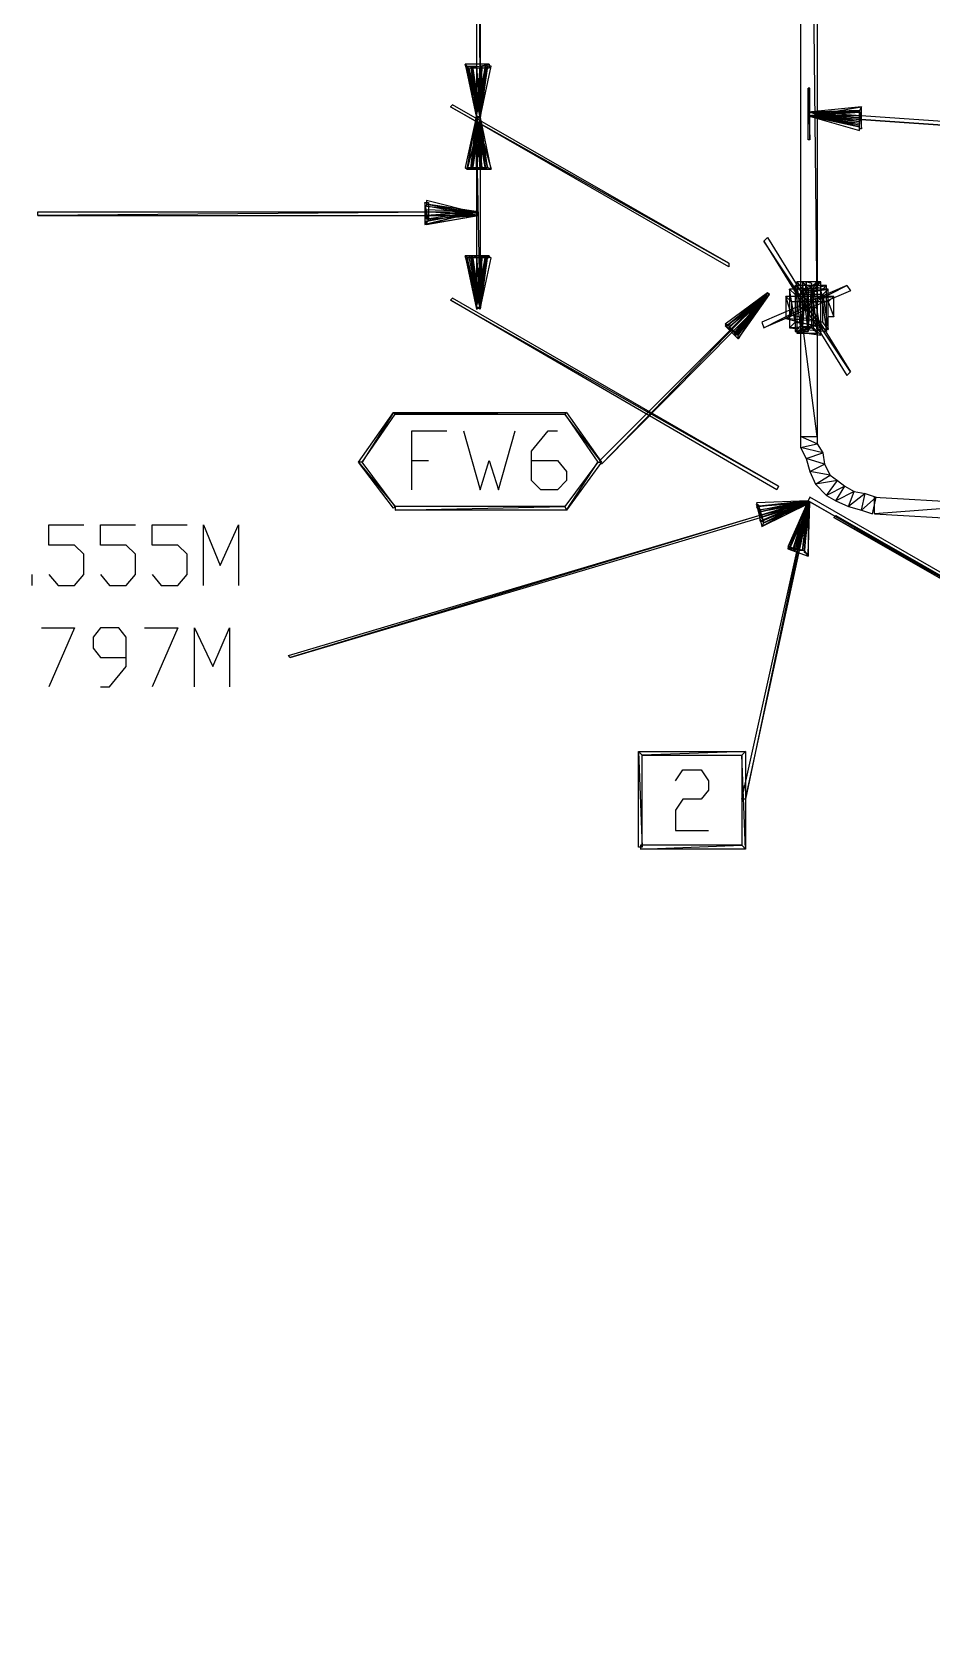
# Model space of a CAD drawing. Header units: millimetres. Extents: x 43 to 869, y -758 to -34.
# Drawn here: x 279.8 to 338.3, y -571.8 to -466.8 of the extents above; entities that cross this region are included whole.
import ezdxf

# ---------------------------------------------------------------- set-up
doc = ezdxf.new("R2010")
doc.units = ezdxf.units.MM
doc.layers.add('PDF_LINES', color=4, linetype='Continuous')

msp = doc.modelspace()

# ---------------------------------------------------------------- linework, layer by layer
at = {"layer": 'PDF_LINES'}
for p, q in [((308.92, -472.36), (308.68, -311.56)), ((308.68, -311.56), (308.68, -472.36)), ((308.92, -472.36), (308.68, -311.56)), ((308.92, -311.56), (308.92, -472.36)), ((330.88, -484.72), (329.8, -389.44)), ((329.8, -389.44), (329.8, -484.72)), ((330.88, -484.72), (329.8, -389.44)), ((330.88, -389.44), (330.88, -484.72)), ((308.92, -472.24), (307.96, -468.88)), ((307.96, -468.88), (308.68, -472.36)), ((308.92, -472.24), (307.96, -468.88)), ((307.96, -468.88), (308.2, -469.12)), ((307.96, -468.88), (308.2, -469.12)), ((309.52, -468.88), (307.96, -468.88)), ((308.92, -472.24), (308.08, -469)), ((308.08, -469), (308.68, -472.36)), ((308.92, -472.24), (308.08, -469)), ((308.08, -469), (308.32, -469)), ((308.2, -469.12), (309.52, -468.88)), ((308.2, -469.12), (309.52, -468.88)), ((308.2, -469.12), (308.92, -472.24)), ((309.52, -469.12), (308.2, -469.12)), ((308.32, -469), (308.92, -472.24)), ((308.92, -472.36), (308.32, -469)), ((308.32, -469), (308.68, -472.36)), ((308.92, -472.36), (308.32, -469)), ((308.32, -469), (308.44, -469)), ((308.44, -469), (308.92, -472.36)), ((308.92, -472.36), (308.44, -469)), ((308.44, -469), (308.68, -472.36)), ((308.92, -472.36), (308.44, -469)), ((308.44, -469), (308.68, -469)), ((308.68, -472.24), (309.4, -469)), ((308.68, -472.24), (309.28, -469)), ((308.68, -472.36), (309.04, -469)), ((308.68, -472.36), (308.92, -469)), ((308.68, -469), (308.92, -472.36)), ((309.4, -469), (308.92, -472.36)), ((308.92, -472.36), (309.64, -469)), ((309.4, -469), (308.92, -472.36)), ((309.28, -469), (308.92, -472.36)), ((308.92, -472.36), (309.4, -469)), ((309.28, -469), (308.92, -472.36)), ((309.04, -469), (308.92, -472.36)), ((308.92, -472.36), (309.28, -469)), ((309.04, -469), (308.92, -472.36)), ((309.04, -469), (308.92, -469)), ((308.92, -469), (308.92, -472.36)), ((308.92, -472.36), (309.04, -469)), ((308.92, -469), (308.92, -472.36)), ((309.28, -469), (309.04, -469)), ((309.4, -469), (309.28, -469)), ((309.64, -469), (309.4, -469)), ((309.52, -468.88), (309.52, -469.12)), ((330.4, -470.44), (330.28, -470.44)), ((330.28, -470.44), (330.4, -473.8)), ((330.28, -470.44), (330.4, -473.8)), ((330.28, -473.8), (330.28, -470.44)), ((330.4, -473.8), (330.4, -470.44)), ((307.12, -471.52), (307, -471.64)), ((307, -471.64), (325.12, -481.84)), ((307, -471.64), (325.12, -481.84)), ((325.12, -482.08), (307, -471.64)), ((325.12, -481.84), (307.12, -471.52)), ((330.28, -472.24), (333.76, -471.64)), ((333.76, -471.64), (330.28, -472)), ((330.28, -472.24), (333.76, -471.64)), ((333.76, -471.64), (333.64, -471.88)), ((333.76, -471.64), (333.64, -471.88)), ((333.76, -473.08), (333.76, -471.64)), ((308.68, -472.24), (307.96, -475.6)), ((308.08, -475.72), (308.68, -472.24)), ((308.08, -475.72), (308.68, -472.24)), ((308.68, -472.24), (308.08, -475.6)), ((308.92, -472.36), (308.08, -475.72)), ((308.32, -475.72), (308.68, -472.24)), ((308.32, -475.72), (308.68, -472.24)), ((308.92, -472.36), (308.32, -475.72)), ((308.68, -472.36), (308.32, -475.6)), ((308.44, -475.72), (308.68, -472.36)), ((308.44, -475.72), (308.68, -472.36)), ((308.92, -472.36), (308.44, -475.72)), ((308.68, -472.36), (308.44, -475.6)), ((308.68, -472.24), (308.92, -472.36)), ((308.92, -472.24), (308.68, -472.36)), ((308.68, -472.24), (308.92, -472.36)), ((308.92, -472.24), (308.68, -472.36)), ((308.92, -472.36), (308.68, -472.24)), ((308.68, -472.36), (308.92, -472.24)), ((308.92, -472.36), (308.68, -472.24)), ((308.68, -472.36), (308.92, -472.24)), ((308.68, -472.36), (309.64, -475.72)), ((308.68, -472.36), (309.64, -475.72)), ((309.4, -475.6), (308.68, -472.36)), ((308.68, -472.36), (309.4, -475.6)), ((308.68, -472.36), (309.4, -475.6)), ((309.28, -475.72), (308.68, -472.36)), ((308.68, -472.36), (308.92, -472.36)), ((308.92, -472.36), (308.68, -472.36)), ((308.68, -472.36), (309.28, -475.6)), ((308.68, -472.36), (309.28, -475.6)), ((309.04, -475.72), (308.68, -472.36)), ((308.68, -475.72), (308.68, -472.36)), ((308.68, -475.72), (308.68, -472.36)), ((308.68, -472.36), (308.92, -472.36)), ((308.92, -472.36), (308.68, -475.72)), ((308.92, -472.36), (308.68, -472.36)), ((308.68, -472.36), (309.04, -475.6)), ((308.68, -472.36), (309.04, -475.6)), ((308.92, -475.72), (308.68, -472.36)), ((308.92, -484.72), (308.68, -472.36)), ((308.68, -472.36), (308.68, -484.72)), ((308.92, -484.72), (308.68, -472.36)), ((308.68, -472.36), (308.92, -472.36)), ((308.92, -472.36), (308.68, -472.36)), ((308.68, -472.36), (308.92, -472.36)), ((308.92, -472.36), (308.68, -472.36)), ((308.68, -472.36), (308.92, -472.36)), ((308.68, -472.36), (308.92, -472.36)), ((309.64, -475.72), (308.92, -472.24)), ((309.4, -475.6), (308.92, -472.24)), ((309.28, -475.6), (308.92, -472.36)), ((309.04, -475.6), (308.92, -472.36)), ((308.92, -472.36), (308.92, -484.72)), ((333.64, -471.88), (330.28, -472.24)), ((330.28, -472.24), (333.64, -471.88)), ((333.64, -471.88), (330.28, -472)), ((330.28, -472.24), (333.64, -471.88)), ((330.28, -472.24), (333.64, -471.88)), ((333.64, -471.88), (330.28, -472)), ((330.28, -472.24), (333.64, -471.88)), ((330.28, -472.24), (330.4, -472)), ((330.28, -472), (330.28, -472.24)), ((330.28, -472.24), (330.4, -472)), ((330.28, -472), (330.28, -472.24)), ((333.64, -472), (330.28, -472.24)), ((330.28, -472.24), (330.4, -472)), ((330.28, -472), (330.28, -472.24)), ((333.64, -472), (330.28, -472.24)), ((330.28, -472.24), (330.28, -472)), ((330.28, -472), (333.64, -472.36)), ((330.28, -472), (330.28, -472.24)), ((330.28, -472.24), (333.64, -472)), ((333.64, -472), (330.28, -472)), ((330.28, -472.24), (333.64, -472)), ((330.28, -472), (330.28, -472.24)), ((561.16, -487.96), (330.28, -472)), ((333.64, -472.96), (330.28, -472.24)), ((330.28, -472.24), (333.64, -473.2)), ((333.64, -472.96), (330.28, -472.24)), ((333.64, -472.84), (330.28, -472.24)), ((330.28, -472.24), (333.64, -472.96)), ((333.64, -472.84), (330.28, -472.24)), ((333.64, -472.6), (330.28, -472.24)), ((330.28, -472.24), (333.64, -472.72)), ((333.64, -472.6), (330.28, -472.24)), ((333.64, -472.36), (330.28, -472.24)), ((330.28, -472.24), (333.64, -472.6)), ((333.64, -472.36), (330.28, -472.24)), ((333.64, -472.24), (330.28, -472.24)), ((330.28, -472.24), (561.16, -487.96)), ((330.28, -472.24), (561.16, -487.96)), ((561.16, -488.2), (330.28, -472.24)), ((330.4, -472), (333.64, -472.96)), ((330.4, -472), (333.64, -472.84)), ((330.4, -472), (333.64, -472.6)), ((333.64, -471.88), (333.76, -473.08)), ((333.64, -471.88), (333.76, -473.08)), ((333.64, -473.08), (333.64, -471.88)), ((333.64, -471.88), (333.64, -472)), ((333.64, -471.88), (333.64, -472)), ((333.64, -472), (333.64, -472.24)), ((333.64, -472.6), (333.64, -472.36)), ((333.64, -472.72), (333.64, -472.6)), ((333.64, -472.96), (333.64, -472.84)), ((333.64, -473.2), (333.64, -472.96)), ((333.76, -473.08), (333.64, -473.08)), ((330.4, -473.8), (330.28, -473.8)), ((307.96, -475.6), (308.08, -475.72)), ((309.4, -475.6), (308.08, -475.72)), ((309.4, -475.6), (308.08, -475.72)), ((308.08, -475.72), (308.08, -475.6)), ((308.08, -475.6), (309.4, -475.6)), ((308.08, -475.6), (308.32, -475.72)), ((308.08, -475.72), (309.64, -475.72)), ((308.32, -475.6), (308.44, -475.72)), ((308.44, -475.6), (308.68, -475.72)), ((309.04, -475.6), (308.92, -475.72)), ((309.28, -475.6), (309.04, -475.72)), ((309.4, -475.6), (309.28, -475.72)), ((309.64, -475.72), (309.4, -475.6)), ((309.64, -475.72), (309.4, -475.6)), ((305.56, -479.08), (305.32, -477.88)), ((305.32, -477.88), (305.32, -479.32)), ((305.56, -479.08), (305.32, -477.88)), ((305.32, -477.88), (305.56, -477.88)), ((305.44, -477.76), (305.44, -478)), ((308.8, -478.6), (305.44, -477.76)), ((305.56, -477.88), (305.56, -479.08)), ((308.8, -478.48), (280.12, -478.72)), ((308.8, -478.48), (280.12, -478.72)), ((280.12, -478.72), (280.12, -478.48)), ((280.12, -478.48), (308.8, -478.48)), ((280.12, -478.72), (308.8, -478.72)), ((308.8, -478.48), (305.32, -479.32)), ((308.8, -478.48), (305.32, -479.32)), ((305.32, -479.32), (308.8, -478.72)), ((305.44, -478), (308.8, -478.6)), ((305.44, -478), (308.8, -478.6)), ((308.8, -478.72), (305.44, -478)), ((305.44, -478), (305.44, -478.12)), ((308.8, -478.48), (305.44, -478)), ((305.44, -478), (305.44, -478.12)), ((308.8, -478.48), (305.44, -478)), ((305.44, -478.12), (308.8, -478.48)), ((305.44, -478.12), (308.8, -478.48)), ((308.8, -478.72), (305.44, -478.12)), ((305.44, -478.12), (308.8, -478.48)), ((305.44, -478.12), (308.8, -478.48)), ((308.8, -478.72), (305.44, -478.12)), ((305.44, -478.36), (305.44, -478.48)), ((308.8, -478.48), (305.44, -478.36)), ((308.8, -478.48), (305.44, -479.32)), ((308.8, -478.48), (305.44, -479.32)), ((305.44, -479.08), (308.8, -478.48)), ((308.8, -478.48), (305.44, -478.96)), ((308.8, -478.48), (305.44, -478.96)), ((305.44, -478.72), (308.8, -478.48)), ((305.44, -478.48), (308.8, -478.48)), ((305.44, -478.48), (308.8, -478.48)), ((308.8, -478.72), (305.44, -478.48)), ((308.8, -478.48), (305.44, -478.72)), ((308.8, -478.48), (305.44, -478.72)), ((305.44, -478.72), (305.44, -478.48)), ((305.44, -478.48), (308.8, -478.48)), ((305.44, -479.32), (308.8, -478.72)), ((305.44, -478.96), (308.8, -478.72)), ((305.44, -478.96), (305.44, -478.72)), ((305.44, -478.72), (308.8, -478.72)), ((305.56, -479.08), (308.8, -478.48)), ((308.8, -478.72), (308.8, -478.48)), ((308.8, -478.48), (308.8, -478.72)), ((308.8, -478.72), (308.8, -478.48)), ((308.8, -478.48), (308.8, -478.72)), ((308.8, -478.72), (308.8, -478.48)), ((308.8, -478.48), (308.8, -478.72)), ((308.8, -478.72), (308.8, -478.48)), ((308.8, -478.72), (308.8, -478.48)), ((308.8, -478.6), (308.8, -478.72)), ((305.32, -479.32), (305.56, -479.08)), ((305.32, -479.32), (305.56, -479.08)), ((305.44, -479.32), (305.44, -479.08)), ((327.4, -480.4), (327.64, -480.16)), ((333.04, -488.92), (327.4, -480.4)), ((327.4, -480.4), (332.8, -489.16)), ((333.04, -488.92), (327.4, -480.4)), ((327.64, -480.16), (333.04, -488.92)), ((308.92, -484.72), (307.96, -481.36)), ((307.96, -481.36), (308.68, -484.84)), ((308.92, -484.72), (307.96, -481.36)), ((307.96, -481.36), (308.2, -481.48)), ((307.96, -481.36), (308.2, -481.48)), ((309.52, -481.36), (307.96, -481.36)), ((308.08, -481.48), (308.32, -481.36)), ((308.92, -484.72), (308.08, -481.48)), ((308.08, -481.48), (308.68, -484.72)), ((308.92, -484.72), (308.08, -481.48)), ((308.2, -481.48), (309.52, -481.36)), ((308.2, -481.48), (309.52, -481.36)), ((308.2, -481.48), (308.92, -484.72)), ((309.52, -481.48), (308.2, -481.48)), ((308.32, -481.36), (308.92, -484.72)), ((308.32, -481.48), (308.44, -481.36)), ((308.92, -484.72), (308.32, -481.48)), ((308.32, -481.48), (308.68, -484.72)), ((308.92, -484.72), (308.32, -481.48)), ((308.44, -481.36), (308.92, -484.72)), ((308.44, -481.48), (308.68, -481.36)), ((308.92, -484.72), (308.44, -481.48)), ((308.44, -481.48), (308.68, -484.72)), ((308.92, -484.72), (308.44, -481.48)), ((308.68, -484.72), (309.4, -481.36)), ((308.68, -484.72), (309.28, -481.36)), ((308.68, -484.72), (309.04, -481.36)), ((308.68, -484.72), (308.92, -481.36)), ((308.68, -481.36), (308.92, -484.72)), ((309.4, -481.36), (308.92, -484.84)), ((309.4, -481.36), (308.92, -484.84)), ((309.28, -481.36), (308.92, -484.72)), ((309.28, -481.36), (308.92, -484.72)), ((309.04, -481.36), (308.92, -484.72)), ((309.04, -481.36), (308.92, -484.72)), ((309.04, -481.48), (308.92, -481.36)), ((308.92, -481.36), (308.92, -484.72)), ((308.92, -481.36), (308.92, -484.72)), ((308.92, -484.84), (309.64, -481.48)), ((308.92, -484.72), (309.4, -481.48)), ((308.92, -484.72), (309.28, -481.48)), ((308.92, -484.72), (309.04, -481.48)), ((309.28, -481.48), (309.04, -481.36)), ((309.4, -481.48), (309.28, -481.36)), ((309.64, -481.48), (309.4, -481.36)), ((309.52, -481.36), (309.52, -481.48)), ((325.12, -481.84), (325.12, -482.08)), ((329.92, -486.04), (329.56, -483.04)), ((329.56, -483.04), (329.56, -486.4)), ((329.92, -486.04), (329.56, -483.04)), ((329.56, -483.04), (329.92, -483.52)), ((329.56, -483.04), (329.92, -483.52)), ((331.12, -483.04), (329.56, -483.04)), ((329.92, -486.28), (330.16, -483.04)), ((330.28, -486.28), (329.92, -483.04)), ((329.92, -483.04), (329.92, -486.28)), ((330.28, -486.28), (329.92, -483.04)), ((329.92, -483.04), (330.28, -483.52)), ((329.92, -483.04), (330.28, -483.52)), ((330.88, -483.04), (329.92, -483.04)), ((329.92, -483.52), (331.12, -483.04)), ((329.92, -483.52), (331.12, -483.04)), ((330.52, -483.16), (330.16, -483.04)), ((330.16, -483.04), (330.28, -486.28)), ((330.16, -483.04), (330.28, -486.28)), ((330.28, -483.52), (330.88, -483.04)), ((330.28, -483.52), (330.88, -483.04)), ((330.28, -486.28), (330.52, -483.16)), ((330.88, -483.04), (330.52, -483.52)), ((330.88, -483.04), (330.52, -483.52)), ((331.12, -483.04), (330.64, -483.52)), ((331.12, -483.04), (330.64, -483.52)), ((330.88, -486.4), (330.88, -483.04)), ((331.12, -486.52), (331.12, -483.04)), ((307.12, -484.12), (307, -484.24)), ((307, -484.24), (328.36, -496.36)), ((307, -484.24), (328.36, -496.36)), ((328.24, -496.6), (307, -484.24)), ((328.36, -496.36), (307.12, -484.12)), ((316.72, -494.68), (327.64, -483.76)), ((327.64, -483.76), (316.84, -494.92)), ((327.64, -483.76), (316.84, -494.92)), ((316.84, -494.92), (327.76, -483.88)), ((327.64, -483.76), (324.88, -485.8)), ((325, -485.92), (327.64, -483.76)), ((325, -485.92), (327.64, -483.76)), ((327.76, -483.88), (325, -485.92)), ((327.64, -483.76), (325.12, -485.8)), ((327.64, -483.76), (325.12, -485.8)), ((327.64, -483.76), (325.12, -486.04)), ((325.24, -485.92), (327.64, -483.76)), ((325.24, -485.92), (327.64, -483.76)), ((325.24, -485.92), (327.64, -483.76)), ((325.24, -485.92), (327.64, -483.76)), ((325.24, -486.16), (327.64, -483.76)), ((325.24, -486.16), (327.64, -483.76)), ((327.76, -483.88), (325.24, -485.92)), ((327.76, -483.88), (325.24, -485.92)), ((327.76, -483.88), (325.24, -486.16)), ((325.48, -486.4), (327.64, -483.76)), ((325.6, -486.4), (327.64, -483.76)), ((325.6, -486.4), (327.64, -483.76)), ((327.64, -483.76), (325.6, -486.52)), ((327.64, -483.76), (325.6, -486.52)), ((325.6, -486.52), (327.76, -483.88)), ((327.64, -483.76), (325.72, -486.76)), ((327.64, -483.76), (325.72, -486.76)), ((325.72, -486.52), (327.64, -483.76)), ((327.64, -483.76), (325.72, -486.52)), ((327.64, -483.76), (325.72, -486.52)), ((327.64, -483.76), (325.72, -486.52)), ((327.64, -483.76), (325.72, -486.52)), ((325.72, -486.76), (327.76, -483.88)), ((325.72, -486.52), (327.76, -483.88)), ((325.72, -486.52), (327.76, -483.88)), ((332.8, -483.28), (327.28, -485.68)), ((327.4, -486.04), (332.8, -483.28)), ((327.4, -486.04), (332.8, -483.28)), ((333.04, -483.64), (327.4, -486.04)), ((327.64, -483.76), (327.76, -483.88)), ((327.76, -483.88), (327.64, -483.76)), ((327.64, -483.76), (327.76, -483.88)), ((327.76, -483.88), (327.64, -483.76)), ((327.64, -483.76), (327.76, -483.88)), ((327.76, -483.88), (327.64, -483.76)), ((327.64, -483.76), (327.76, -483.88)), ((327.76, -483.88), (327.64, -483.76)), ((327.76, -483.88), (327.64, -483.76)), ((329.2, -485.2), (328.84, -484)), ((328.84, -484), (328.84, -485.44)), ((329.2, -485.2), (328.84, -484)), ((328.84, -484), (329.2, -484.36)), ((328.84, -484), (329.2, -484.36)), ((331.96, -484), (328.84, -484)), ((329.44, -485.68), (329.08, -483.52)), ((329.08, -483.52), (329.08, -486.04)), ((329.44, -485.68), (329.08, -483.52)), ((329.08, -483.52), (329.44, -483.88)), ((329.08, -483.52), (329.44, -483.88)), ((331.6, -483.52), (329.08, -483.52)), ((329.2, -484.36), (331.96, -484)), ((329.2, -484.36), (331.96, -484)), ((329.8, -485.92), (329.44, -483.28)), ((329.44, -483.28), (329.44, -486.28)), ((329.8, -485.92), (329.44, -483.28)), ((329.44, -483.28), (329.8, -483.64)), ((329.44, -483.28), (329.8, -483.64)), ((331.48, -483.28), (329.44, -483.28)), ((329.44, -483.88), (331.6, -483.52)), ((329.44, -483.88), (331.6, -483.52)), ((329.44, -483.88), (329.44, -485.68)), ((331.24, -483.88), (329.44, -483.88)), ((329.8, -483.64), (331.48, -483.28)), ((329.8, -483.64), (331.48, -483.28)), ((329.8, -483.64), (329.8, -485.92)), ((331.12, -483.64), (329.8, -483.64)), ((329.92, -483.52), (329.92, -486.04)), ((330.64, -483.52), (329.92, -483.52)), ((330.28, -483.52), (330.28, -486.28)), ((330.52, -483.52), (330.28, -483.52)), ((330.52, -483.52), (330.88, -486.4)), ((330.52, -483.52), (330.88, -486.4)), ((330.52, -486.04), (330.52, -483.52)), ((330.64, -483.52), (331.12, -486.52)), ((330.64, -483.52), (331.12, -486.52)), ((330.64, -486.04), (330.64, -483.52)), ((331.48, -483.28), (331.12, -483.64)), ((331.48, -483.28), (331.12, -483.64)), ((331.12, -483.64), (331.48, -486.28)), ((331.12, -483.64), (331.48, -486.28)), ((331.12, -485.92), (331.12, -483.64)), ((331.6, -483.52), (331.24, -483.88)), ((331.6, -483.52), (331.24, -483.88)), ((331.24, -483.88), (331.6, -486.16)), ((331.24, -483.88), (331.6, -486.16)), ((331.24, -485.68), (331.24, -483.88)), ((331.48, -486.28), (331.48, -483.28)), ((331.6, -486.16), (331.6, -483.52)), ((331.96, -484), (331.6, -484.36)), ((331.96, -484), (331.6, -484.36)), ((331.96, -485.32), (331.96, -484)), ((332.8, -483.28), (333.04, -483.64)), ((308.92, -484.84), (308.68, -484.72)), ((308.68, -484.84), (308.92, -484.72)), ((308.92, -484.72), (308.68, -484.72)), ((308.68, -484.72), (308.92, -484.72)), ((308.92, -484.72), (308.68, -484.72)), ((308.68, -484.72), (308.92, -484.72)), ((308.92, -484.72), (308.68, -484.72)), ((308.68, -484.72), (308.92, -484.72)), ((308.68, -484.72), (308.92, -484.72)), ((328.84, -485.44), (329.2, -485.2)), ((328.84, -485.44), (329.2, -485.2)), ((329.2, -484.36), (329.2, -485.2)), ((331.6, -484.36), (329.2, -484.36)), ((329.2, -485.2), (331.24, -485.68)), ((330.88, -493.12), (329.8, -484.72)), ((329.8, -484.72), (329.8, -493.12)), ((330.88, -493.12), (329.8, -484.72)), ((329.8, -484.72), (330.88, -484.72)), ((329.8, -484.72), (330.88, -484.72)), ((330.88, -484.72), (330.88, -493.12)), ((331.6, -484.36), (331.96, -485.32)), ((331.6, -484.36), (331.96, -485.32)), ((331.6, -485.32), (331.6, -484.36)), ((331.96, -485.32), (331.6, -485.32)), ((324.88, -485.8), (325, -485.92)), ((324.88, -485.92), (325, -485.8)), ((325.72, -486.52), (324.88, -485.92)), ((324.88, -485.92), (325.72, -486.76)), ((325.72, -486.52), (324.88, -485.92)), ((325, -485.8), (325.72, -486.52)), ((325.12, -485.8), (325.24, -485.92)), ((325.12, -485.8), (325.24, -485.92)), ((325.12, -486.04), (325.24, -486.16)), ((327.28, -485.68), (327.4, -486.04)), ((331.24, -485.68), (328.84, -485.44)), ((328.84, -485.44), (331.6, -486.16)), ((331.24, -485.68), (328.84, -485.44)), ((329.08, -486.04), (329.44, -485.68)), ((329.08, -486.04), (329.44, -485.68)), ((331.12, -485.92), (329.08, -486.04)), ((331.12, -485.92), (329.08, -486.04)), ((329.08, -486.04), (331.48, -486.28)), ((329.44, -485.68), (331.12, -485.92)), ((329.44, -486.28), (329.8, -485.92)), ((329.44, -486.28), (329.8, -485.92)), ((330.64, -486.04), (329.44, -486.28)), ((330.64, -486.04), (329.44, -486.28)), ((329.44, -486.28), (331.12, -486.52)), ((330.52, -486.04), (329.56, -486.4)), ((330.52, -486.04), (329.56, -486.4)), ((329.56, -486.4), (329.92, -486.04)), ((329.56, -486.4), (329.92, -486.04)), ((329.8, -485.92), (330.64, -486.04)), ((329.92, -486.04), (330.52, -486.04)), ((330.28, -486.28), (329.92, -486.28)), ((329.92, -486.28), (330.28, -486.28)), ((330.88, -486.4), (330.52, -486.04)), ((330.88, -486.4), (330.52, -486.04)), ((331.12, -486.52), (330.64, -486.04)), ((331.12, -486.52), (330.64, -486.04)), ((331.48, -486.28), (331.12, -485.92)), ((331.48, -486.28), (331.12, -485.92)), ((331.6, -486.16), (331.24, -485.68)), ((331.6, -486.16), (331.24, -485.68)), ((325.6, -486.52), (325.48, -486.4)), ((325.72, -486.52), (325.6, -486.4)), ((325.72, -486.52), (325.6, -486.4)), ((325.72, -486.76), (325.72, -486.52)), ((325.72, -486.76), (325.72, -486.52)), ((329.56, -486.4), (330.88, -486.4)), ((332.8, -489.16), (333.04, -488.92)), ((301, -494.8), (303.28, -491.56)), ((303.28, -491.56), (301.24, -494.8)), ((303.28, -491.56), (301.24, -494.8)), ((303.4, -491.68), (303.28, -491.56)), ((303.28, -491.56), (314.56, -491.56)), ((303.4, -491.68), (303.28, -491.56)), ((314.56, -491.56), (303.4, -491.68)), ((314.56, -491.56), (303.4, -491.68)), ((314.44, -491.68), (314.56, -491.56)), ((314.44, -491.68), (314.56, -491.56)), ((314.56, -491.56), (316.84, -494.8)), ((301.24, -494.8), (303.4, -491.68)), ((303.4, -491.68), (314.44, -491.68)), ((316.84, -494.8), (314.44, -491.68)), ((314.44, -491.68), (316.6, -494.8)), ((316.84, -494.8), (314.44, -491.68)), ((304.48, -496.6), (304.48, -492.76)), ((304.48, -492.76), (306.76, -492.76)), ((307.84, -492.76), (308.92, -496.6)), ((310.12, -496.6), (311.2, -492.76)), ((312.28, -494.08), (313.36, -492.76)), ((313.36, -492.76), (313.96, -492.76)), ((330.88, -493.6), (329.8, -493.12)), ((329.8, -493.12), (329.8, -493.84)), ((330.88, -493.6), (329.8, -493.12)), ((329.8, -493.12), (330.88, -493.12)), ((329.8, -493.12), (330.88, -493.12)), ((329.8, -493.84), (330.88, -493.6)), ((329.8, -493.84), (330.88, -493.6)), ((330.88, -493.12), (330.88, -493.6)), ((330.88, -493.6), (331.24, -494.2)), ((304.48, -494.68), (305.56, -494.68)), ((308.92, -496.6), (309.52, -494.68)), ((309.52, -494.68), (310.12, -496.6)), ((312.28, -496), (312.28, -494.08)), ((312.28, -494.68), (313.96, -494.68)), ((313.96, -494.68), (314.56, -495.4)), ((316.84, -494.92), (316.72, -494.68)), ((331.24, -494.2), (329.8, -493.84)), ((329.8, -493.84), (330.16, -494.56)), ((331.24, -494.2), (329.8, -493.84)), ((330.16, -494.56), (331.24, -494.2)), ((330.16, -494.56), (331.24, -494.2)), ((331.36, -494.92), (330.16, -494.56)), ((330.16, -494.56), (330.4, -495.4)), ((331.36, -494.92), (330.16, -494.56)), ((331.24, -494.2), (331.36, -494.92)), ((301.24, -494.8), (301, -494.8)), ((301.24, -494.8), (301, -494.8)), ((301, -494.8), (303.4, -497.68)), ((301, -494.8), (303.4, -497.68)), ((303.28, -497.8), (301, -494.8)), ((303.4, -497.68), (301.24, -494.8)), ((316.6, -494.8), (314.44, -497.68)), ((314.56, -497.92), (316.6, -494.8)), ((314.56, -497.92), (316.6, -494.8)), ((316.84, -494.8), (314.56, -497.92)), ((314.56, -495.4), (314.56, -496)), ((316.6, -494.8), (316.84, -494.8)), ((316.6, -494.8), (316.84, -494.8)), ((330.4, -495.4), (331.36, -494.92)), ((330.4, -495.4), (331.36, -494.92)), ((331.72, -495.64), (330.4, -495.4)), ((330.4, -495.4), (330.76, -496.24)), ((331.72, -495.64), (330.4, -495.4)), ((330.76, -496.24), (331.72, -495.64)), ((330.76, -496.24), (331.72, -495.64)), ((331.36, -494.92), (331.72, -495.64)), ((331.72, -495.64), (332.2, -496)), ((312.88, -496.6), (312.28, -496)), ((313.96, -496.6), (312.88, -496.6)), ((314.56, -496), (313.96, -496.6)), ((328.36, -496.36), (328.24, -496.6)), ((332.2, -496), (330.76, -496.24)), ((332.2, -496), (330.76, -496.24)), ((330.76, -496.24), (331.48, -496.96)), ((331.48, -496.96), (332.2, -496)), ((331.48, -496.96), (332.2, -496)), ((332.68, -496.36), (331.48, -496.96)), ((332.68, -496.36), (331.48, -496.96)), ((332.08, -497.32), (332.68, -496.36)), ((332.08, -497.32), (332.68, -496.36)), ((333.28, -496.72), (332.08, -497.32)), ((333.28, -496.72), (332.08, -497.32)), ((332.2, -496), (332.68, -496.36)), ((332.68, -496.36), (333.28, -496.72)), ((332.92, -497.68), (333.28, -496.72)), ((332.92, -497.68), (333.28, -496.72)), ((334, -496.84), (332.92, -497.68)), ((334, -496.84), (332.92, -497.68)), ((333.28, -496.72), (334, -496.84)), ((333.76, -497.92), (334, -496.84)), ((333.76, -497.92), (334, -496.84)), ((334, -496.84), (334.72, -497.08)), ((296.44, -507.4), (330.28, -497.32)), ((330.28, -497.32), (296.56, -507.52)), ((330.28, -497.32), (296.56, -507.52)), ((296.56, -507.52), (330.4, -497.44)), ((303.4, -497.68), (303.28, -497.8)), ((303.4, -497.68), (303.4, -497.92)), ((303.4, -497.92), (314.44, -497.68)), ((314.44, -497.68), (303.4, -497.68)), ((303.4, -497.92), (314.44, -497.68)), ((314.56, -497.92), (303.4, -497.92)), ((314.44, -497.68), (314.56, -497.92)), ((314.44, -497.68), (314.56, -497.92)), ((325.96, -516.76), (330.28, -497.32)), ((330.28, -497.32), (326.2, -516.76)), ((330.28, -497.32), (326.2, -516.76)), ((326.2, -516.76), (330.4, -497.44)), ((330.28, -497.32), (326.92, -497.44)), ((330.28, -497.32), (326.92, -497.68)), ((326.92, -497.44), (327.04, -497.68)), ((327.4, -498.76), (326.92, -497.56)), ((326.92, -497.56), (327.28, -499)), ((327.4, -498.76), (326.92, -497.56)), ((326.92, -497.56), (327.04, -497.56)), ((326.92, -497.68), (327.04, -497.92)), ((327.04, -497.68), (330.28, -497.32)), ((327.04, -497.68), (330.28, -497.32)), ((327.04, -497.92), (330.28, -497.32)), ((327.04, -497.92), (330.28, -497.32)), ((330.28, -497.44), (327.04, -497.68)), ((330.28, -497.44), (327.04, -497.92)), ((327.04, -497.56), (327.4, -498.76)), ((327.16, -498.04), (330.28, -497.32)), ((330.28, -497.32), (327.16, -497.92)), ((327.16, -498.04), (330.28, -497.32)), ((327.16, -498.28), (330.28, -497.32)), ((330.28, -497.32), (327.16, -498.04)), ((327.16, -498.28), (330.28, -497.32)), ((330.28, -497.32), (327.16, -498.64)), ((330.28, -497.32), (327.16, -498.64)), ((327.16, -498.4), (330.28, -497.32)), ((330.4, -497.44), (327.16, -498.04)), ((330.4, -497.44), (327.16, -498.28)), ((327.16, -498.64), (330.4, -497.44)), ((327.16, -497.92), (327.16, -498.04)), ((330.28, -497.32), (327.28, -499)), ((330.28, -497.32), (327.28, -499)), ((327.28, -498.64), (330.28, -497.32)), ((327.28, -498.64), (330.28, -497.32)), ((327.28, -499), (330.4, -497.44)), ((327.4, -498.76), (330.28, -497.32)), ((330.28, -497.32), (327.4, -498.76)), ((330.28, -497.32), (327.4, -498.76)), ((330.28, -497.32), (327.4, -498.76)), ((330.28, -497.32), (327.4, -498.76)), ((327.4, -498.76), (330.4, -497.44)), ((327.4, -498.76), (330.4, -497.44)), ((330.28, -497.32), (328.96, -500.32)), ((330.28, -497.32), (328.96, -500.32)), ((329.08, -500.44), (330.28, -497.32)), ((329.08, -500.44), (330.28, -497.32)), ((329.08, -500.44), (330.28, -497.32)), ((329.08, -500.44), (330.28, -497.32)), ((330.28, -497.32), (329.08, -500.32)), ((330.4, -497.44), (329.08, -500.44)), ((330.4, -497.44), (329.08, -500.44)), ((329.32, -500.44), (330.28, -497.32)), ((329.32, -500.44), (330.28, -497.32)), ((330.28, -497.32), (329.32, -500.56)), ((330.4, -497.44), (329.32, -500.44)), ((329.44, -500.56), (330.28, -497.32)), ((329.44, -500.56), (330.28, -497.32)), ((330.4, -497.44), (329.44, -500.56)), ((329.68, -500.56), (330.28, -497.44)), ((329.92, -500.56), (330.28, -497.44)), ((330.28, -497.44), (329.92, -500.56)), ((329.92, -500.56), (330.4, -497.44)), ((330.28, -497.44), (329.92, -500.56)), ((330.04, -500.56), (330.28, -497.44)), ((330.04, -500.68), (330.28, -497.44)), ((330.28, -497.44), (330.04, -500.56)), ((330.04, -500.56), (330.4, -497.44)), ((330.28, -497.44), (330.04, -500.56)), ((330.4, -497.08), (330.28, -497.32)), ((330.28, -497.32), (330.4, -497.44)), ((330.28, -497.32), (330.4, -497.44)), ((330.28, -497.32), (330.4, -497.44)), ((330.28, -497.32), (330.4, -497.44)), ((330.4, -497.44), (330.28, -497.32)), ((330.28, -497.32), (459.64, -571.6)), ((330.28, -497.32), (459.64, -571.6)), ((459.64, -571.84), (330.28, -497.32)), ((330.28, -497.32), (330.28, -497.44)), ((330.4, -497.44), (330.28, -497.32)), ((330.28, -497.32), (330.28, -497.44)), ((330.4, -497.44), (330.28, -497.32)), ((330.28, -497.32), (330.4, -497.44)), ((330.4, -497.44), (330.28, -497.32)), ((330.28, -497.32), (330.4, -497.44)), ((330.4, -497.44), (330.28, -497.32)), ((330.4, -497.44), (330.28, -497.32)), ((330.4, -497.44), (330.28, -497.44)), ((330.28, -497.44), (330.28, -500.92)), ((330.28, -500.92), (330.4, -497.44)), ((330.28, -497.44), (330.28, -500.92)), ((330.4, -497.44), (330.28, -497.44)), ((330.28, -497.44), (330.28, -500.8)), ((330.28, -500.8), (330.4, -497.44)), ((330.28, -497.44), (330.28, -500.8)), ((330.4, -497.44), (330.28, -497.44)), ((330.4, -497.44), (330.28, -497.44)), ((459.64, -571.6), (330.4, -497.08)), ((331.48, -496.96), (332.08, -497.32)), ((332.08, -497.32), (332.92, -497.68)), ((332.92, -497.68), (333.76, -497.92)), ((334.72, -497.08), (333.76, -497.92)), ((334.72, -497.08), (333.76, -497.92)), ((333.76, -497.92), (334.48, -498.16)), ((334.48, -498.16), (334.72, -497.08)), ((334.6, -498.16), (334.6, -497.08)), ((334.6, -497.08), (342.76, -497.56)), ((342.76, -497.56), (334.6, -498.16)), ((342.76, -497.56), (334.6, -498.16)), ((280.84, -500.2), (280.84, -498.88)), ((280.84, -498.88), (283.12, -498.88)), ((284.2, -500.2), (284.2, -498.88)), ((284.2, -498.88), (286.48, -498.88)), ((287.56, -500.2), (287.56, -498.88)), ((287.56, -498.88), (289.84, -498.88)), ((290.92, -502.84), (290.92, -498.88)), ((290.92, -498.88), (292, -501.52)), ((292, -501.52), (293.2, -498.88)), ((293.2, -498.88), (293.2, -502.84)), ((327.16, -498.04), (327.16, -498.28)), ((327.16, -498.64), (327.16, -498.4)), ((327.4, -498.76), (327.28, -498.64)), ((327.4, -498.76), (327.28, -498.64)), ((327.28, -499), (327.4, -498.76)), ((327.28, -499), (327.4, -498.76)), ((331.96, -498.4), (332.08, -498.28)), ((348.04, -507.4), (331.96, -498.4)), ((331.96, -498.4), (347.92, -507.52)), ((348.04, -507.4), (331.96, -498.4)), ((332.08, -498.28), (348.04, -507.4)), ((334.6, -498.16), (342.76, -498.64)), ((282.52, -500.2), (280.84, -500.2)), ((283.12, -500.8), (282.52, -500.2)), ((283.12, -502.12), (283.12, -500.8)), ((285.88, -500.2), (284.2, -500.2)), ((286.48, -500.8), (285.88, -500.2)), ((286.48, -502.12), (286.48, -500.8)), ((289.24, -500.2), (287.56, -500.2)), ((289.84, -500.8), (289.24, -500.2)), ((289.84, -502.12), (289.84, -500.8)), ((328.96, -500.32), (329.08, -500.44)), ((328.96, -500.44), (329.08, -500.32)), ((328.96, -500.32), (329.08, -500.44)), ((330.04, -500.56), (328.96, -500.44)), ((328.96, -500.44), (330.28, -500.92)), ((330.04, -500.56), (328.96, -500.44)), ((329.08, -500.32), (330.04, -500.56)), ((329.08, -500.32), (329.32, -500.44)), ((329.32, -500.56), (329.44, -500.56)), ((329.92, -500.56), (329.68, -500.56)), ((330.04, -500.56), (329.92, -500.56)), ((330.28, -500.92), (330.04, -500.56)), ((330.28, -500.92), (330.04, -500.56)), ((330.28, -500.8), (330.04, -500.68)), ((279.76, -502.84), (279.76, -502.12)), ((280.84, -502.12), (281.44, -502.84)), ((282.52, -502.84), (283.12, -502.12)), ((284.2, -502.12), (284.8, -502.84)), ((285.88, -502.84), (286.48, -502.12)), ((287.56, -502.12), (288.16, -502.84)), ((289.24, -502.84), (289.84, -502.12)), ((281.44, -502.84), (282.52, -502.84)), ((284.8, -502.84), (285.88, -502.84)), ((288.16, -502.84), (289.24, -502.84)), ((280.36, -505.6), (282.52, -505.6)), ((282.52, -505.6), (280.84, -509.44)), ((284.2, -505.6), (283.72, -506.2)), ((283.72, -506.2), (283.72, -506.92)), ((285.4, -505.6), (284.2, -505.6)), ((285.88, -506.2), (285.4, -505.6)), ((285.88, -508.12), (285.88, -506.2)), ((287.08, -505.6), (289.24, -505.6)), ((289.24, -505.6), (287.56, -509.44)), ((290.32, -509.44), (290.32, -505.6)), ((290.32, -505.6), (291.52, -508.12)), ((291.52, -508.12), (292.6, -505.6)), ((292.6, -505.6), (292.6, -509.44)), ((283.72, -506.92), (284.2, -507.52)), ((284.2, -507.52), (285.88, -507.52)), ((284.8, -509.44), (285.88, -508.12)), ((296.56, -507.52), (296.44, -507.4)), ((284.2, -509.44), (284.8, -509.44)), ((319.48, -513.88), (319.24, -513.64)), ((319.24, -513.64), (326.2, -513.64)), ((319.48, -513.88), (319.24, -513.64)), ((319.24, -513.64), (319.48, -519.88)), ((319.24, -513.64), (319.48, -519.88)), ((319.24, -519.88), (319.24, -513.64)), ((326.2, -513.64), (319.48, -513.88)), ((326.2, -513.64), (319.48, -513.88)), ((325.96, -513.88), (326.2, -513.64)), ((325.96, -513.88), (326.2, -513.64)), ((326.2, -513.64), (326.2, -520)), ((319.48, -513.88), (325.96, -513.88)), ((319.48, -519.88), (319.48, -513.88)), ((326.2, -520), (325.96, -513.88)), ((325.96, -513.88), (325.96, -519.76)), ((326.2, -520), (325.96, -513.88)), ((321.64, -515.56), (322.12, -514.84)), ((322.12, -514.84), (323.32, -514.84)), ((323.32, -514.84), (323.8, -515.56)), ((323.8, -515.56), (323.8, -516.16)), ((322.12, -516.76), (321.64, -517.48)), ((323.32, -516.76), (322.12, -516.76)), ((323.8, -516.16), (323.32, -516.76)), ((326.2, -516.76), (325.96, -516.76)), ((321.64, -517.48), (321.64, -518.8)), ((321.64, -518.8), (323.8, -518.8)), ((319.48, -519.88), (319.24, -519.88)), ((319.36, -519.76), (319.36, -520)), ((319.36, -520), (325.96, -519.76)), ((325.96, -519.76), (319.36, -519.76)), ((319.36, -520), (325.96, -519.76)), ((325.96, -519.76), (326.2, -520)), ((325.96, -519.76), (326.2, -520)), ((326.2, -520), (319.36, -520))]:
    msp.add_line(p, q, dxfattribs=at)

doc.saveas('drawing.dxf')
